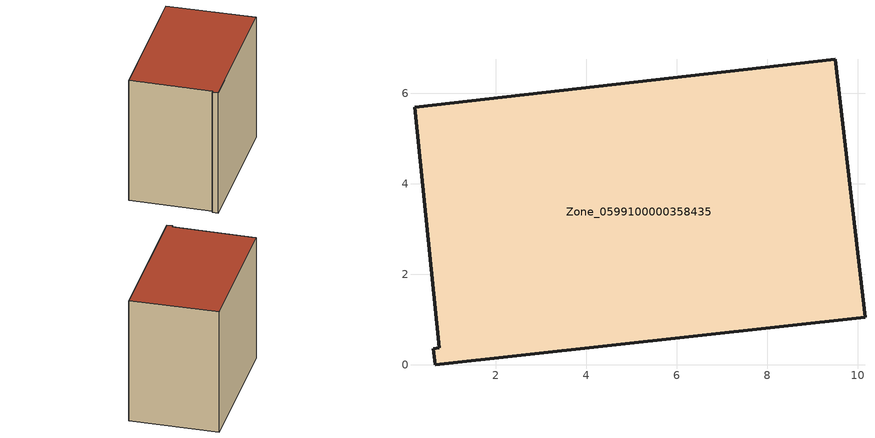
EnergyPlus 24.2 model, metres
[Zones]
Zone_0599100000358435
 floor ground (C_G): 0.21,5.69 9.5,6.76 10.16,1.05 0.66,0 0.62,0.36 0.76,0.38 z2.03
 wall outside (C_F): 10.16,1.05 9.5,6.76 0.21,5.69 0.76,0.38 0.62,0.36 0.66,0 10.16,1.05 z2.03:10.59
 roof outside (C_R): 9.5,6.76 0.21,5.69 0.76,0.38 0.62,0.36 0.66,0 10.16,1.05 z10.59
[BUILDING]
Pand.0599100000358435: North Axis=0; Terrain=City; Loads Convergence Tolerance Value=0.04; Temperature Convergence Tolerance Value=0.4; Solar Distribution=FullExterior; Maximum Number of Warmup Days=25; Minimum Number of Warmup Days=1
[Site:Location]
Rotterdam.The.Hague.AP_ZH_NLD Design_Conditions: Latitude=51.96; Longitude=4.45; Time Zone=1; Elevation=-4.5
[SITE:GROUNDTEMPERATURE:BUILDINGSURFACE]
18, 18, 18, 18, 18, 18, 18, 18, 18, 18, 18, 18
[MATERIAL] Thermal Absorptance=0.9; Solar Absorptance=0.7; Visible Absorptance=0.7
Name | Roughness | Thickness | Conductivity | Density | Specific Heat
G.TC.1992-2005 | MediumSmooth | 0.15 | 0.06 | 540 | 1210
F.TC.1992-2005 | Rough | 0.3 | 0.12 | 1920 | 840
R.TC.1992-2005 | MediumRough | 0.2 | 0.08 | 1500 | 1000
[CONSTRUCTION]
C_G: G.TC.1992-2005
C_F: F.TC.1992-2005
C_R: R.TC.1992-2005
[ZONE]
Zone_0599100000358435: Type=1; Multiplier=1; Ceiling Height=Autocalculate; Volume=Autocalculate; Floor Area=autocalculate; Part of Total Floor Area=Yes
[ZONEINFILTRATION:DESIGNFLOWRATE]
Infil_Zone_0599100000358435: Zone or ZoneList or Space or SpaceList=Zone_0599100000358435; Schedule=AlwaysOn; Design Flow Rate Calculation Method=Flow/Area; Flow Rate per Floor Area=0.0015; Constant Term Coefficient=1; Temperature Term Coefficient=0; Velocity Term Coefficient=0; Velocity Squared Term Coefficient=0
[HVACTEMPLATE:ZONE:IDEALLOADSAIRSYSTEM]
Zone_0599100000358435: Maximum Heating Supply Air Temperature=50; Minimum Cooling Supply Air Temperature=13; Maximum Heating Supply Air Humidity Ratio=0.0156; Minimum Cooling Supply Air Humidity Ratio=0.0077; Heating Limit=NoLimit; Cooling Limit=NoLimit; Dehumidification Control Type=ConstantSensibleHeatRatio; Cooling Sensible Heat Ratio=0.7; Dehumidification Setpoint=60; Humidification Control Type=None; Humidification Setpoint=30; Outdoor Air Method=None; Outdoor Air Flow Rate per Person=0.00944; Outdoor Air Flow Rate per Zone Floor Area=0; Outdoor Air Flow Rate per Zone=0; Demand Controlled Ventilation Type=None; Outdoor Air Economizer Type=NoEconomizer; Heat Recovery Type=None; Sensible Heat Recovery Effectiveness=0.7; Latent Heat Recovery Effectiveness=0.65
[ZONECONTROL:THERMOSTAT]
ThermostatControl_Zone_0599100000358435: Zone or ZoneList=Zone_0599100000358435; Control Type Schedule=DualSetpointControlType; Control 1=Thermostat_Zone_0599100000358435; Temperature Difference Between Cutout And Setpoint=0
[THERMOSTATSETPOINT:DUALSETPOINT]
Thermostat_Zone_0599100000358435: Heating Setpoint Temperature Schedule=HeatingSetpoint_Zone_0599100000358435; Cooling Setpoint Temperature Schedule=CoolingSetpoint_Zone_0599100000358435
[SCHEDULE:COMPACT]
HeatingSetpoint_Zone_0599100000358435: Through: 12/31, For: AllDays, Until: 24:00, 21
CoolingSetpoint_Zone_0599100000358435: Through: 12/31, For: AllDays, Until: 24:00, 24
DualSetpointControlType: Through: 12/31, For: AllDays, Until: 24:00, 4
AlwaysOn: Through: 12/31, For: AllDays, Until: 24:00, 1
